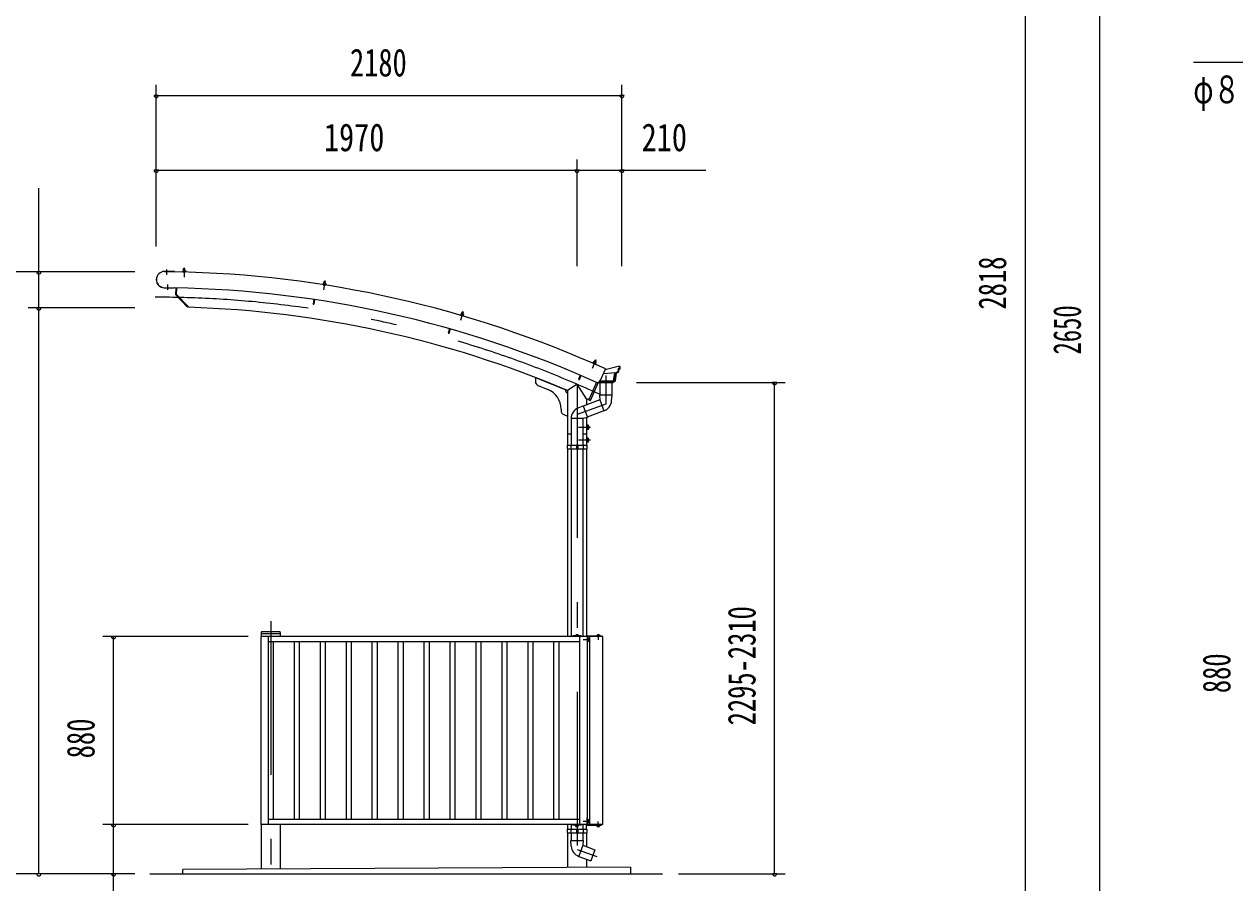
# Model space of a CAD drawing. Units: millimetres, scale not verified. Extents: x -26655 to 26659, y -10500 to 10500.
# Drawn here: x 10373 to 16041, y 1752 to 5772 of the extents above; entities that cross this region are included whole.
import ezdxf
from ezdxf.enums import TextEntityAlignment as Align

# ---------------------------------------------------------------- set-up
doc = ezdxf.new("R2010")
doc.units = ezdxf.units.MM
doc.header["$LTSCALE"] = 60
doc.linetypes.add('USER3', pattern=[24, 12, -5, 2, -5])
for name, color, linetype, lineweight in [('0-2_1-05BOLD', 7, 'Continuous', 18), ('0-3_1-25CENTER', 3, 'USER3', 18), ('0-4_1-45THIN', 4, 'Continuous', 18), ('0-5_1-55DIM', 3, 'Continuous', 18), ('0-A_2-52DIM', 3, 'Continuous', 18)]:
    doc.layers.add(name, color=color, linetype=linetype, lineweight=lineweight)
doc.styles.add('ＭＳ ゴシック', font='')
doc.styles.get('ＭＳ ゴシック').set_extended_font_data('MS Gothic')

msp = doc.modelspace()

# ---------------------------------------------------------------- linework, layer by layer
at = {"layer": '0-2_1-05BOLD'}
for p, q in [((11030.54, 4614.24), (11077.23, 4613.3)), ((11077.24, 4613.8), (11030.55, 4614.74)), ((11077.24, 4613.8), (11077.22, 4612.7)), ((11116.04, 4614.95), (11128.54, 4614.62)), ((11116.48, 4613.44), (11116.44, 4611.84)), ((11117.53, 4619.91), (11127.32, 4619.65)), ((11119.53, 4619.36), (11119.41, 4614.86)), ((11119.43, 4619.86), (11119.64, 4628.01)), ((11125.64, 4627.85), (11119.64, 4628.01)), ((11125.3, 4619.2), (11125.18, 4614.71)), ((11125.43, 4619.7), (11125.64, 4627.85)), ((11127.32, 4619.65), (11128.18, 4619.12)), ((11128.02, 4613.13), (11127.98, 4611.53)), ((11128.18, 4619.12), (11128.06, 4614.63)), ((11128.54, 4614.62), (11128.5, 4613.12)), ((11029.02, 4538.15), (11075.71, 4537.22)), ((11029.03, 4538.65), (11075.72, 4537.72)), ((11075.72, 4537.71), (11075.71, 4537.22)), ((11082.52, 4537.58), (11081.89, 4506.26)), ((11085.72, 4537.52), (11085.12, 4507.53)), ((11772.98, 4555.64), (11772.75, 4554.16)), ((11772.75, 4554.16), (11785.09, 4552.22)), ((11773.22, 4554.08), (11772.97, 4552.5)), ((11772.97, 4552.5), (11784.38, 4550.71)), ((11775.09, 4560.37), (11784.77, 4558.85)), ((11777, 4559.56), (11776.3, 4555.12)), ((11776.96, 4560.08), (11778.23, 4568.13)), ((11784.16, 4567.19), (11778.23, 4568.13)), ((11782.7, 4558.66), (11782.01, 4554.22)), ((11782.89, 4559.14), (11784.16, 4567.19)), ((11784.62, 4552.29), (11784.38, 4550.71)), ((11784.77, 4558.85), (11785.55, 4558.22)), ((11785.55, 4558.22), (11784.86, 4553.77)), ((11138.23, 4447.62), (11081.89, 4506.26)), ((11143.37, 4446.89), (11085.12, 4507.53)), ((11729.79, 4483.22), (11726.53, 4461.46)), ((11732.95, 4482.74), (11729.69, 4460.99)), ((11140.54, 4449.84), (11138.23, 4447.62)), ((11726.53, 4461.46), (11729.69, 4460.99)), ((12421.37, 4416.29), (12423.66, 4424.11)), ((12424.9, 4424.79), (12423.66, 4424.11)), ((12429.42, 4422.43), (12423.66, 4424.11)), ((12428.74, 4423.67), (12424.9, 4424.79)), ((12427.13, 4414.61), (12429.42, 4422.43)), ((12429.42, 4422.43), (12428.74, 4423.67)), ((12416.85, 4412.4), (12416.43, 4410.96)), ((12416.43, 4410.96), (12428.42, 4407.45)), ((12416.88, 4410.83), (12416.43, 4409.3)), ((12416.43, 4409.3), (12427.52, 4406.05)), ((12416.85, 4412.4), (12428.84, 4408.89)), ((12419.55, 4416.82), (12428.95, 4414.07)), ((12421.33, 4415.77), (12420.08, 4411.46)), ((12426.88, 4414.15), (12425.61, 4409.84)), ((12427.97, 4407.59), (12427.52, 4406.05)), ((12429.65, 4413.34), (12428.39, 4409.03)), ((12428.84, 4408.89), (12428.42, 4407.45)), ((12428.95, 4414.07), (12429.65, 4413.34)), ((12367.79, 4345.26), (12361.76, 4324.1)), ((13041.95, 4190.89), (13045.23, 4198.36)), ((13046.55, 4198.87), (13045.23, 4198.36)), ((13050.72, 4195.95), (13045.23, 4198.36)), ((13050.21, 4197.27), (13046.55, 4198.87)), ((13047.45, 4188.49), (13050.72, 4195.95)), ((13050.72, 4195.95), (13050.21, 4197.27)), ((13036.8, 4186.06), (13036.16, 4184.59)), ((13036.16, 4184.59), (13046.74, 4179.95)), ((13036.97, 4187.62), (13036.37, 4186.25)), ((13036.37, 4186.25), (13047.82, 4181.23)), ((13041.86, 4190.39), (13040.05, 4186.27)), ((13040.22, 4191.66), (13049.19, 4187.72)), ((13047.14, 4188.07), (13045.34, 4183.95)), ((13047.38, 4181.42), (13046.74, 4179.95)), ((13049.79, 4186.91), (13047.98, 4182.79)), ((13049.19, 4187.72), (13049.79, 4186.91)), ((13094.42, 4158.68), (13069.69, 4103.99)), ((13084.6, 4136.97), (13142.7, 4140.95)), ((13154.88, 4169.67), (13092.61, 4154.67)), ((13136.59, 4140.53), (13131.3, 4100.67)), ((13142.7, 4140.95), (13137.48, 4101.67)), ((13152.74, 4143.64), (13142.7, 4140.95)), ((13154.87, 4159.67), (13152.74, 4143.64)), ((13161.48, 4159.67), (13154.87, 4159.67)), ((13163.78, 4169.67), (13154.88, 4169.67)), ((13161.48, 4159.67), (13161.48, 4169.67)), ((13163.78, 4157.37), (13163.78, 4169.67)), ((12766.94, 4117.89), (12916.93, 4057.25)), ((12766.94, 4117.89), (12766.94, 4099.02)), ((12961.48, 4086.67), (12916.93, 4057.25)), ((13006.04, 4018.49), (12961.48, 4086.67)), ((12976.75, 4128.6), (12968.05, 4108.39)), ((12968.05, 4108.39), (12970.99, 4107.13)), ((12979.69, 4127.34), (12970.99, 4107.13)), ((13052.51, 4095.79), (13016.93, 4013.12)), ((13059.06, 4090.79), (13025.06, 4011.8)), ((13052.51, 4095.79), (13058.02, 4093.42)), ((13059.56, 4095.59), (13063.69, 4092.37)), ((13062.16, 4096.48), (13064.48, 4094.67)), ((13129.27, 4092.37), (13063.69, 4092.37)), ((13128.48, 4094.67), (13064.48, 4094.67)), ((13131.3, 4100.67), (13067.63, 4100.67)), ((13068.99, 4092.67), (13068.99, 4035.05)), ((13123.99, 4092.67), (13123.99, 4035.05)), ((13137.48, 4101.67), (13128.48, 4094.67)), ((12779.44, 4080.48), (12824.42, 4062.29)), ((12916.93, 4057.25), (12916.93, 3800.67)), ((13125.49, 4035.05), (13067.48, 4035.05)), ((13067.49, 4035.05), (13068.99, 4013.05)), ((13123.73, 4009.25), (13125.49, 4035.05)), ((12886.93, 3969.58), (12886.93, 3962.86)), ((12966.7, 3975.54), (12990.33, 3986.02)), ((12990.33, 3986.02), (13010.17, 3931.51)), ((13068.99, 4013.05), (12990.85, 3984.61)), ((13006.04, 4018.49), (13006.04, 3990.14)), ((13016.93, 4013.12), (13022.43, 4010.75)), ((13068.99, 4013.05), (13087.79, 3961.36)), ((12899.44, 3944.32), (12916.93, 3937.25)), ((12988.98, 3925.4), (12933.99, 3925.4)), ((12933.99, 3925.1), (12933.99, 3800.67)), ((13010.17, 3931.52), (12988.99, 3925.4)), ((12988.99, 3925.4), (12988.99, 3800.67)), ((13006.03, 3930.32), (13006.03, 3800.67)), ((13087.51, 3961.26), (13009.66, 3932.93)), ((12916.93, 3854.67), (12933.99, 3854.67)), ((12988.99, 3854.67), (13006.03, 3854.67)), ((13008.03, 3895.17), (13006.03, 3895.17)), ((13008.03, 3874.17), (13006.03, 3874.17)), ((13008.03, 3895.17), (13008.03, 3874.17)), ((13014.13, 3894.49), (13008.03, 3894.49)), ((13014.13, 3889.58), (13008.03, 3889.58)), ((13014.13, 3879.76), (13008.03, 3879.76)), ((13015.03, 3892.92), (13014.13, 3894.49)), ((12915.34, 3800.67), (12915.34, 3784.67)), ((12932.39, 3800.67), (12932.39, 3784.67)), ((12958.44, 3800.67), (12958.44, 3784.67)), ((12964.54, 3800.67), (12964.54, 3784.67)), ((12990.59, 3800.67), (12990.59, 3784.67)), ((13008.03, 3814.17), (13006.03, 3814.17)), ((13014.13, 3834.49), (13008.03, 3834.49)), ((13014.13, 3829.58), (13008.03, 3829.58)), ((13014.13, 3819.76), (13008.03, 3819.76)), ((13015.03, 3832.92), (13014.13, 3834.49)), ((13015.03, 3816.42), (13015.03, 3832.92)), ((12915.34, 3784.67), (13007.64, 3784.67)), ((12916.93, 3784.67), (12916.93, 2904.67)), ((12933.99, 3784.67), (12933.99, 2904.67)), ((12958.44, 3792.67), (12964.54, 3792.67)), ((12988.99, 3784.67), (12988.99, 2904.67)), ((13006.03, 3784.67), (13006.03, 2904.67)), ((11482.93, 2924.67), (11482.93, 2904.67)), ((11482.93, 2919.67), (11572.03, 2919.67)), ((11569.03, 2927.67), (11485.93, 2927.67)), ((11515.48, 2904.67), (11515.48, 2024.67)), ((11572.03, 2924.67), (11572.03, 2904.67)), ((12941.48, 2907.87), (12941.48, 2904.67)), ((12981.48, 2907.87), (12941.48, 2907.87)), ((12955.23, 2909.47), (12955.23, 2907.87)), ((12956.58, 2913.47), (12966.38, 2913.47)), ((12958.59, 2912.97), (12958.59, 2909.47)), ((12964.37, 2912.97), (12964.37, 2909.47)), ((12966.38, 2913.47), (12967.26, 2912.97)), ((12967.26, 2912.97), (12967.26, 2909.47)), ((12973.48, 2904.67), (12973.48, 2024.67)), ((12981.48, 2907.87), (12981.48, 2904.67)), ((13008.48, 2904.67), (13008.48, 2024.67)), ((13009.23, 2903.67), (13009.23, 2872.87)), ((13010.83, 2898.17), (13009.23, 2898.17)), ((13082.24, 2904.67), (13010.24, 2904.67)), ((13010.83, 2898.17), (13010.83, 2881.17)), ((13012.84, 2897.47), (13010.83, 2897.47)), ((13012.84, 2889.67), (13010.83, 2891.67)), ((13017.64, 2893.42), (13012.84, 2893.42)), ((13018.34, 2895.97), (13018.34, 2883.37)), ((13022.24, 2024.67), (13022.24, 2904.67)), ((13054.78, 2909.47), (13067.29, 2909.47)), ((13054.78, 2909.47), (13054.78, 2907.87)), ((13056.13, 2913.47), (13055.26, 2912.97)), ((13055.26, 2912.97), (13055.26, 2909.47)), ((13058.15, 2912.97), (13058.15, 2909.47)), ((13063.92, 2912.97), (13063.92, 2909.47)), ((13067.29, 2909.47), (13067.29, 2907.87)), ((13082.24, 2024.67), (13082.24, 2904.67)), ((12973.48, 2879.67), (11515.48, 2879.67)), ((13008.48, 2872.87), (13009.23, 2872.87)), ((13010.83, 2881.17), (13009.23, 2881.17)), ((13010.83, 2889.67), (13012.84, 2887.67)), ((13017.64, 2885.92), (13012.84, 2885.92)), ((13017.64, 2882.16), (13012.84, 2882.16)), ((13018.34, 2883.37), (13017.64, 2882.16)), ((11515.48, 2049.67), (12973.48, 2049.67)), ((13008.48, 2056.47), (13009.23, 2056.47)), ((13009.23, 2025.67), (13009.23, 2056.47)), ((13010.83, 2048.17), (13009.23, 2048.17)), ((13010.83, 2031.17), (13010.83, 2048.17)), ((13010.83, 2039.67), (13012.84, 2041.67)), ((13017.64, 2047.18), (13012.84, 2047.18)), ((13017.64, 2043.42), (13012.84, 2043.42)), ((13018.34, 2045.97), (13017.64, 2047.18)), ((13018.34, 2033.37), (13018.34, 2045.97)), ((13008.48, 2024.67), (11480.48, 2024.67)), ((11482.93, 2024.67), (11482.93, 1816.42)), ((11572.03, 2024.67), (11572.03, 1816.85)), ((12915.34, 2002.67), (13007.64, 2002.67)), ((12916.93, 2024.67), (12916.93, 2002.67)), ((12916.93, 1986.67), (12916.93, 1823.27)), ((12932.39, 2002.67), (12932.39, 1986.67)), ((12933.99, 2024.67), (12933.99, 2002.67)), ((12933.99, 1986.67), (12933.99, 1949.76)), ((12955.23, 2019.87), (12955.23, 2021.47)), ((12955.23, 2019.87), (12967.73, 2019.87)), ((12955.71, 2016.38), (12955.71, 2019.87)), ((12956.58, 2015.87), (12955.71, 2016.38)), ((12958.44, 2002.67), (12958.44, 1986.67)), ((12958.44, 1994.67), (12964.54, 1994.67)), ((12958.59, 2016.38), (12958.59, 2019.87)), ((12964.37, 2016.38), (12964.37, 2019.87)), ((12964.54, 2002.67), (12964.54, 1986.67)), ((12967.73, 2019.87), (12967.73, 2021.47)), ((12981.48, 2021.47), (12981.48, 2024.67)), ((12988.99, 2024.67), (12988.99, 2002.67)), ((12988.99, 1986.67), (12988.99, 1949.76)), ((12990.59, 2002.67), (12990.59, 1986.67)), ((13006.03, 2002.67), (13006.03, 2024.67)), ((13006.04, 1986.67), (13006.04, 1921.56)), ((13007.64, 2002.67), (13007.64, 1986.67)), ((13010.83, 2031.17), (13009.23, 2031.17)), ((13082.24, 2024.67), (13010.24, 2024.67)), ((13012.84, 2039.67), (13010.83, 2037.67)), ((13012.84, 2031.87), (13010.83, 2031.87)), ((13017.64, 2035.92), (13012.84, 2035.92)), ((13054.78, 2019.87), (13054.78, 2021.47)), ((13054.78, 2019.87), (13067.29, 2019.87)), ((13055.26, 2016.38), (13055.26, 2019.87)), ((13056.13, 2015.87), (13055.26, 2016.38)), ((13058.15, 2016.38), (13058.15, 2019.87)), ((13063.92, 2016.38), (13063.92, 2019.87)), ((13067.29, 2019.87), (13067.29, 2021.47)), ((12934.25, 1923.97), (12932.48, 1949.76)), ((12932.49, 1949.76), (12990.49, 1949.76)), ((12988.99, 1927.76), (12970.18, 1876.08)), ((12970.46, 1875.98), (13026.56, 1855.56)), ((13211.48, 1824.67), (11116.48, 1814.67)), ((11116.48, 1794.67), (11116.48, 1814.67)), ((13006.04, 1863.03), (13006.04, 1823.69)), ((13211.48, 1824.67), (13211.48, 1794.67)), ((10961.48, 1794.67), (13361.48, 1794.67))]:
    msp.add_line(p, q, dxfattribs=at)
for points in [[(11116.04, 4614.95), (11116, 4613.45), (11128.5, 4613.12)], [(11117.53, 4619.91), (11116.64, 4619.43), (11116.52, 4614.94)], [(11125.64, 4627.85), (11124.67, 4628.88), (11120.67, 4628.98), (11119.64, 4628.01)], [(11772.98, 4555.64), (11785.33, 4553.7), (11785.09, 4552.22)], [(11775.09, 4560.37), (11774.15, 4560.01), (11773.45, 4555.56)], [(11784.16, 4567.19), (11783.32, 4568.34), (11779.37, 4568.96), (11778.23, 4568.13)], [(12419.55, 4416.82), (12418.56, 4416.58), (12417.3, 4412.27)], [(12364.71, 4346.13), (12358.68, 4324.98), (12361.76, 4324.1)], [(13036.97, 4187.62), (13048.42, 4182.6), (13047.82, 4181.23)], [(13040.22, 4191.66), (13039.21, 4191.55), (13037.41, 4187.43)], [(13163.78, 4157.37), (13156.88, 4157.37), (13154.81, 4141.81), (13144.78, 4139.13), (13139.64, 4100.44), (13129.27, 4092.37)], [(13015.03, 3892.92), (13015.03, 3876.42), (13014.13, 3874.85), (13008.03, 3874.85)], [(12915.34, 3800.67), (13007.64, 3800.67), (13007.64, 3784.67)], [(13008.03, 3814.17), (13008.03, 3835.17), (13006.03, 3835.17)], [(13015.03, 3816.42), (13014.13, 3814.85), (13008.03, 3814.85)], [(13008.48, 2904.67), (11480.48, 2904.67), (11480.48, 2024.67)], [(12955.23, 2909.47), (12967.73, 2909.47), (12967.73, 2907.87)], [(12956.58, 2913.47), (12955.71, 2912.97), (12955.71, 2909.47)], [(13010.24, 2907.87), (13076.03, 2907.87), (13076.03, 2904.67)], [(13012.84, 2897.47), (13012.84, 2881.87), (13010.83, 2881.87)], [(13018.34, 2895.97), (13017.64, 2897.18), (13012.84, 2897.18)], [(13056.13, 2913.47), (13065.94, 2913.47), (13066.81, 2912.97), (13066.81, 2909.47)], [(13012.84, 2031.87), (13012.84, 2047.47), (13010.83, 2047.47)], [(12915.34, 2002.67), (12915.34, 1986.67), (13007.64, 1986.67)], [(12981.48, 2021.47), (12941.48, 2021.47), (12941.48, 2024.67)], [(12956.58, 2015.87), (12966.38, 2015.87), (12967.26, 2016.38), (12967.26, 2019.87)], [(13010.24, 2021.47), (13076.03, 2021.47), (13076.03, 2024.67)], [(13018.34, 2033.37), (13017.64, 2032.17), (13012.84, 2032.17)], [(13056.13, 2015.87), (13065.94, 2015.87), (13066.81, 2016.38), (13066.81, 2019.87)], [(12990.49, 1949.76), (12988.99, 1927.76), (13045.37, 1907.24), (13026.56, 1855.56)]]:
    msp.add_lwpolyline(points, dxfattribs=at)
for centre, radius, start, end in [((11029.78, 4576.45), 38.3, 88.854, 268.854), ((11029.78, 4576.45), 37.8, 88.854, 268.854), ((10984.83, -506.02), 5119.55, 65.66528, 88.9659), ((11118.03, 4617.58), 2.32, 49.93085, 88.46228), ((11122.2, 4611.28), 8.51, 68.63316, 108.29361), ((11126.69, 4617.35), 2.32, 88.46228, 127.00851), ((10984.83, -506.02), 5044.55, 65.80466, 88.96758), ((11775.29, 4557.99), 2.32, 42.54817, 81.07961), ((11778.61, 4551.2), 8.51, 61.25049, 100.91093), ((11783.85, 4556.65), 2.32, 81.07961, 119.62584), ((10984.83, -506.02), 4955.45, 67.05199, 88.16658), ((12419.44, 4414.44), 2.32, 35.1655, 73.69695), ((12421.86, 4407.28), 8.51, 53.86781, 93.52827), ((12427.75, 4412.01), 2.32, 73.69695, 112.24318), ((13039.81, 4189.31), 2.32, 27.78282, 66.31427), ((13041.28, 4181.9), 8.51, 46.48515, 86.1456), ((13047.74, 4185.83), 2.32, 66.31427, 104.8605), ((12786.94, 4099.02), 20, 180, 247.98738), ((13056.02, 4110.17), 15, 245.66849, 335.66833), ((13057.23, 4091.58), 2, 336.71333, 66.71333), ((12786.94, 3969.58), 100, 0, 67.98738), ((12916.93, 4057.25), 10, 157.98738, 270), ((12988.99, 3925.26), 55, 113.90668, 180.16823), ((10984.83, -506.02), 4955.45, 65.78831, 65.92853), ((13023.23, 4012.59), 2, 246.71333, 336.71333), ((13068.85, 4013), 55, 289.83269, 356.09424), ((12906.93, 3962.86), 20, 180, 247.98738), ((13011.25, 3892.03), 3.78, 319.57169, 0), ((13011.25, 3877.31), 3.78, 0, 40.43115), ((13001.26, 3884.67), 13.78, 339.1357, 20.8643), ((13011.25, 3832.03), 3.78, 319.56883, 0), ((13011.25, 3817.31), 3.78, 0, 40.4283), ((13001.26, 3824.67), 13.78, 339.13568, 20.86429), ((11485.93, 2924.67), 3, 90, 180), ((11569.03, 2924.67), 3, 0, 90), ((12957.15, 2911.15), 2.32, 51.46857, 90), ((12961.48, 2904.96), 8.51, 70.17088, 109.83133), ((12965.81, 2911.15), 2.32, 90, 128.54623), ((13010.24, 2903.67), 4.2, 90, 166.21272), ((13010.24, 2903.67), 1, 90, 180), ((13007.87, 2889.67), 10.46, 338.97459, 21.0237), ((13015.46, 2895.3), 2.88, 319.27318, 360), ((13056.71, 2911.15), 2.32, 51.46857, 90), ((13061.04, 2904.96), 8.51, 70.17088, 109.83133), ((13065.36, 2911.15), 2.32, 90, 128.54623), ((13015.46, 2884.04), 2.88, 0, 40.72682), ((13007.87, 2039.67), 10.46, 338.9763, 21.02541), ((13015.46, 2045.3), 2.88, 319.27318, 360), ((12957.15, 2018.19), 2.32, 270, 308.53143), ((12961.48, 2024.38), 8.51, 250.16867, 289.82912), ((12965.81, 2018.19), 2.32, 231.45377, 270), ((13010.24, 2025.67), 4.2, 193.78728, 270), ((13010.24, 2025.67), 1, 180, 270), ((13015.46, 2034.04), 2.88, 0, 40.72682), ((13056.71, 2018.19), 2.32, 270, 308.53143), ((13061.04, 2024.38), 8.51, 250.16867, 289.82912), ((13065.36, 2018.19), 2.32, 231.45377, 270), ((12989.12, 1927.72), 55, 183.90576, 250.16731)]:
    msp.add_arc(centre, radius, start, end, dxfattribs=at)
at = {"layer": '0-3_1-25CENTER'}
for p, q in [((11039.42, 4623.16), (11038.92, 4598.17)), ((11122.75, 4631.68), (11121.58, 4588.17)), ((11045.54, 4529.22), (11046.04, 4554.22)), ((11781.77, 4571.36), (11775.03, 4528.37)), ((12427.59, 4426.87), (12415.37, 4385.09)), ((13049.48, 4200.59), (13032, 4160.73)), ((12961.48, 4086.67), (12961.48, 1425.98)), ((13025.03, 3884.67), (12968.03, 3884.67)), ((13025.03, 3824.67), (12968.03, 3824.67)), ((11527.48, 2977.67), (11527.48, 1579.94)), ((13061.04, 2916.38), (13061.04, 2890.19)), ((13022.34, 2889.67), (12990.43, 2889.67)), ((13022.34, 2039.67), (12990.43, 2039.67)), ((13061.04, 2012.96), (13061.04, 2039.15)), ((12961.49, 1908.51), (13054.76, 1874.56))]:
    msp.add_line(p, q, dxfattribs=at)
msp.add_lwpolyline([(13096.48, 4127.89), (13096.48, 3993.79), (12961.49, 3944.66)], dxfattribs=at)
msp.add_arc((10984.83, -506.02), 5000, 65.24121, 90, dxfattribs=at)
at = {"layer": '0-4_1-45THIN'}
for p, q in [((11120.22, 4619.84), (11120.47, 4628.79)), ((11124.62, 4619.72), (11124.87, 4628.67)), ((11777.75, 4559.95), (11779.14, 4568.79)), ((11782.1, 4559.27), (11783.49, 4568.11)), ((12422.14, 4416.07), (12424.65, 4424.65)), ((12426.36, 4414.83), (12428.87, 4423.42)), ((13042.69, 4190.57), (13046.28, 4198.77)), ((13046.72, 4188.81), (13050.31, 4197)), ((11539.48, 2879.67), (11539.48, 2049.67)), ((11636.98, 2879.67), (11636.98, 2049.67)), ((11660.98, 2879.67), (11660.98, 2049.67)), ((11758.48, 2879.67), (11758.48, 2049.67)), ((11782.48, 2879.67), (11782.48, 2049.67)), ((11879.98, 2879.67), (11879.98, 2049.67)), ((11903.98, 2879.67), (11903.98, 2049.67)), ((12001.48, 2879.67), (12001.48, 2049.67)), ((12025.48, 2879.67), (12025.48, 2049.67)), ((12122.98, 2879.67), (12122.98, 2049.67)), ((12146.98, 2879.67), (12146.98, 2049.67)), ((12244.48, 2879.67), (12244.48, 2049.67)), ((12268.48, 2879.67), (12268.48, 2049.67)), ((12365.98, 2879.67), (12365.98, 2049.67)), ((12389.98, 2879.67), (12389.98, 2049.67)), ((12487.48, 2879.67), (12487.48, 2049.67)), ((12511.48, 2879.67), (12511.48, 2049.67)), ((12608.98, 2879.67), (12608.98, 2049.67)), ((12632.98, 2879.67), (12632.98, 2049.67)), ((12730.48, 2879.67), (12730.48, 2049.67)), ((12754.48, 2879.67), (12754.48, 2049.67)), ((12851.98, 2879.67), (12851.98, 2049.67)), ((12875.98, 2879.67), (12875.98, 2049.67))]:
    msp.add_line(p, q, dxfattribs=at)
at = {"layer": '0-5_1-55DIM'}
for p, q in [((10991.49, 4731.84), (10991.49, 5488.67)), ((13171.49, 4638.67), (13171.49, 5488.67)), ((11001.49, 5438.67), (10981.49, 5438.67)), ((10991.49, 5438.67), (13171.49, 5438.67)), ((13181.49, 5438.67), (13161.49, 5438.67)), ((12961.48, 4638.67), (12961.48, 5138.67)), ((11001.49, 5088.67), (10981.49, 5088.67)), ((10991.49, 5088.67), (13563.99, 5088.67)), ((12971.48, 5088.67), (12951.48, 5088.67)), ((13181.49, 5088.67), (13161.49, 5088.67)), ((10441.49, 1794.67), (10441.49, 5005.17)), ((10891.49, 4612.67), (10041.49, 4612.67)), ((10451.49, 4612.67), (10431.49, 4612.67)), ((10891.49, 4444.67), (10391.49, 4444.67)), ((10451.49, 4444.67), (10431.49, 4444.67)), ((13240.41, 4094.67), (13936.48, 4094.67)), ((13896.48, 4094.67), (13876.48, 4094.67)), ((13886.48, 1794.67), (13886.48, 4094.67)), ((11422.44, 2904.67), (10741.49, 2904.67)), ((10801.49, 2904.67), (10781.49, 2904.67)), ((10791.49, 1402.17), (10791.49, 2904.67)), ((11422.44, 2024.67), (10741.49, 2024.67)), ((10801.49, 2024.67), (10781.49, 2024.67)), ((10891.49, 1794.67), (10041.49, 1794.67)), ((10451.49, 1794.67), (10431.49, 1794.67)), ((10801.49, 1794.67), (10781.49, 1794.67)), ((13436.48, 1794.67), (13936.48, 1794.67)), ((13896.48, 1794.67), (13876.48, 1794.67))]:
    msp.add_line(p, q, dxfattribs=at)
for centre in [(10991.49, 5438.67), (13171.49, 5438.67), (10991.49, 5088.67), (12961.48, 5088.67), (13171.49, 5088.67), (10441.49, 4612.67), (10441.49, 4444.67), (13886.48, 4094.67), (10791.49, 2904.67), (10791.49, 2024.67), (10441.49, 1794.67), (10791.49, 1794.67), (13886.48, 1794.67)]:
    msp.add_arc(centre, 10, 180, 0, dxfattribs=at)
at = {"layer": '0-A_2-52DIM'}
for p, q in [((15059.91, 8139.93), (15059.91, -805.07)), ((15409.92, -805.07), (15409.92, 8139.93))]:
    msp.add_line(p, q, dxfattribs=at)
msp.add_lwpolyline([(15847.42, 5594.93), (17247.42, 5594.93), (17834.8, 3860.57)], dxfattribs=at)

# ---------------------------------------------------------------- texts
at = {"layer": '0-5_1-55DIM', "color": 7, "style": 'ＭＳ ゴシック'}
for s, width, p in [('2180', 0.75, (11898.45, 5488.67)), ('1970', 0.8, (11776.29, 5138.67)), ('210', 0.8, (13263.83, 5138.67))]:
    msp.add_text(s, height=130.2, dxfattribs=dict(at, width=width)).set_placement(p, align=Align.BOTTOM_LEFT)
at = {"layer": '0-5_1-55DIM', "color": 7, "style": 'ＭＳ ゴシック', "width": 0.7}
for s, p in [('2295-2310', (13836.48, 2489.28)), ('880', (10741.49, 2334.95))]:
    msp.add_text(s, height=130.2, rotation=90, dxfattribs=at).set_placement(p, align=Align.BOTTOM_LEFT)
at = {"layer": '0-A_2-52DIM', "color": 7, "style": 'ＭＳ ゴシック', "width": 0.7}
msp.add_text('φ８９．１×４．２', height=130.2, dxfattribs=at).set_placement((15847.42, 5362.69), align=Align.BOTTOM_LEFT)
at = {"layer": '0-A_2-52DIM', "color": 7, "style": 'ＭＳ ゴシック'}
for s, width, p in [('2818', 0.7, (15009.91, 4436.16)), ('2650', 0.65, (15359.92, 4225.77)), ('880', 0.7, (16059.92, 2640.21))]:
    msp.add_text(s, height=130.2, rotation=90, dxfattribs=dict(at, width=width)).set_placement(p, align=Align.BOTTOM_LEFT)

doc.saveas('drawing.dxf')
